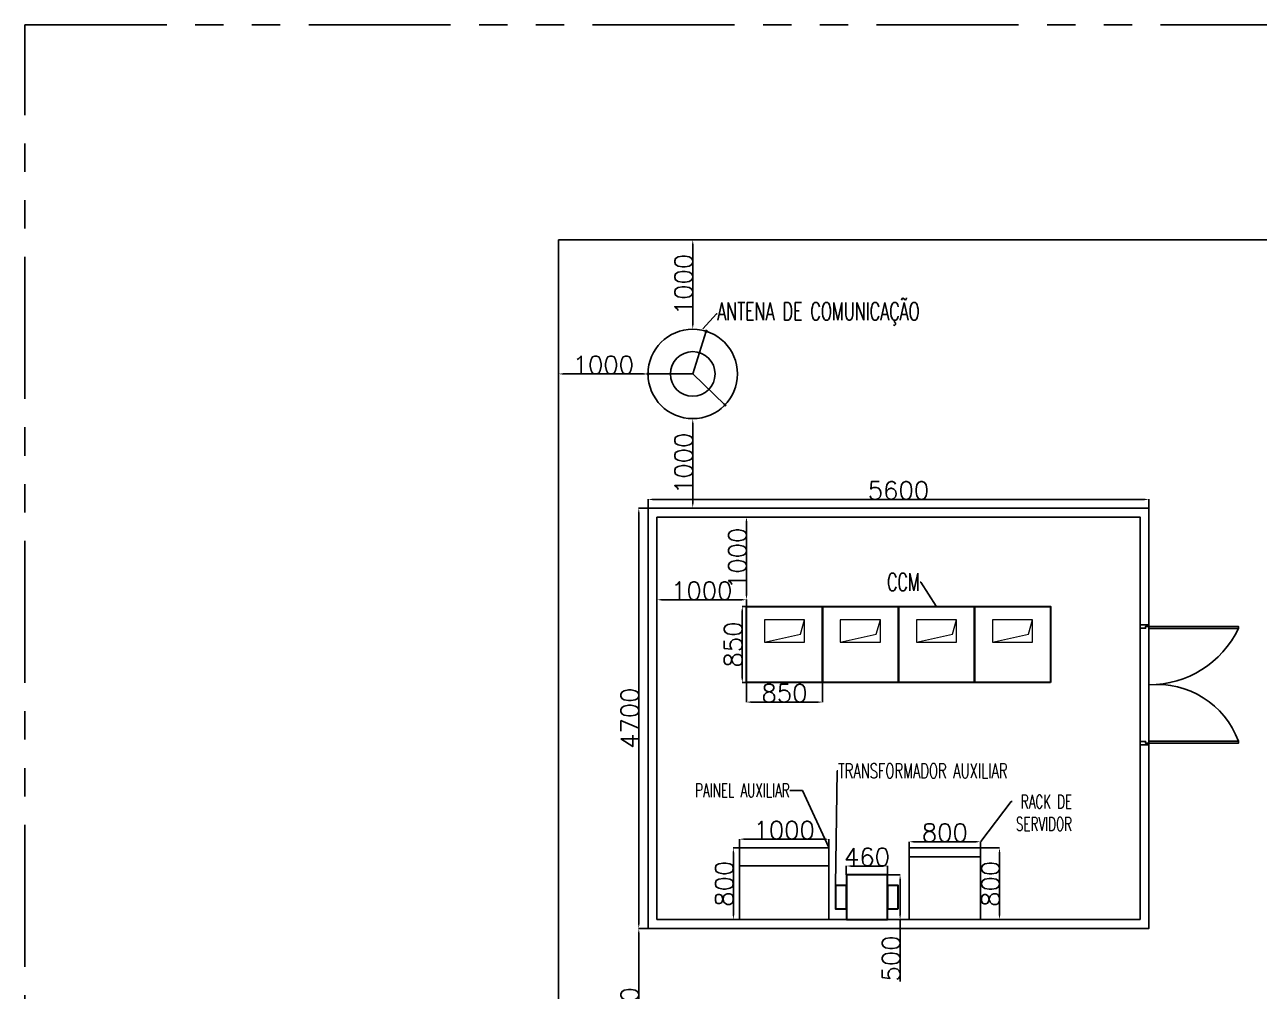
# Model space of a CAD drawing. Header units: metres. Extents: x 18203 to 41586, y 7179 to 24742.
# Drawn here: x 18203 to 32006, y 13933 to 24742 of the extents above; entities that cross this region are included whole.
import ezdxf
from ezdxf import colors
from ezdxf.entities.mleader import LeaderData, LeaderLine
from ezdxf.math import Vec2, Vec3

# ---------------------------------------------------------------- set-up
doc = ezdxf.new("R2010")
doc.units = ezdxf.units.M
doc.header["$LTSCALE"] = 50
doc.header["$MEASUREMENT"] = 0
doc.header["$PDMODE"] = 1
doc.header["$PDSIZE"] = 10
doc.linetypes.add('PHANTOM', pattern=[63.5, 31.75, -6.35, 6.35, -6.35, 6.35, -6.35])
doc.layers.get('0').update_dxf_attribs({"linetype": 'CONTINUOUS'})
doc.layers.get('DEFPOINTS').update_dxf_attribs({"linetype": 'CONTINUOUS'})
for name, color, linetype in [('GIRO', 1, 'CONTINUOUS'), ('PDF_0', 7, 'CONTINUOUS'), ('PDF_EL_EQUIP', 7, 'CONTINUOUS')]:
    doc.layers.add(name, color=color, linetype=linetype)
doc.styles.add('RomanS 1.0', font='ROMANS.shx')
doc.styles.get("Standard").update_dxf_attribs({"font": 'romans', "width": 0.65, "height": 30})
doc.linetypes.add('FENCELINE2', pattern='A,6.35,-2.54,[132,ltypeshp.shx,S=2.54,R=0,X=-2.54,Y=0],-2.54,25.4', length=36.83)
doc.dimstyles.new('ISO-25', dxfattribs={"dimtxt": 2.5, "dimasz": 2.5, "dimexe": 1.25, "dimexo": 0.625, "dimtad": 1, "dimtxsty": 'Standard', "dimcen": 2.5, "dimadec": 0, "dimazin": 0, "dimtfac": 1, "dimtmove": 0, "dimatfit": 3, "dimfxl": 1, "dimarcsym": 0})

# ---------------------------------------------------------------- blocks, each defined once
blk = doc.blocks.new('*D9')
at = {"color": 0, "lineweight": -2, "ltscale": 3, "transparency": 16777216}
for p, q in [((25673, 20337), (25673, 20337)), ((25672, 20287), (25672, 19387)), ((25673, 19337), (25673, 19337))]:
    blk.add_line(p, q, dxfattribs=at)
at = {"color": 0, "ltscale": 3, "transparency": 16777216}
for points in [[(25664, 20287), (25680, 20287), (25672, 20337)], [(25664, 19387), (25680, 19387), (25672, 19337)]]:
    blk.add_solid(points, dxfattribs=at)
at = {"layer": 'DEFPOINTS', "color": 0, "ltscale": 3, "transparency": 16777216}
for p in [(25672, 20337), (25672, 19337), (25672, 19337)]:
    blk.add_point(p, dxfattribs=at)
at = {"color": 0, "ltscale": 3, "transparency": 16777216, "insert": (25571, 19837), "char_height": 200, "attachment_point": 5, "rotation": 90, "style": 'RomanS 1.0'}
blk.add_mtext('1000', dxfattribs=at)
blk = doc.blocks.new('*D5')
at = {"color": 0, "lineweight": -2, "ltscale": 3, "transparency": 16777216}
for p, q in [((25672, 21387), (25672, 22287)), ((25673, 22337), (25673, 22337)), ((25673, 21337), (25673, 21337))]:
    blk.add_line(p, q, dxfattribs=at)
at = {"color": 0, "ltscale": 3, "transparency": 16777216}
for points in [[(25664, 22287), (25680, 22287), (25672, 22337)], [(25664, 21387), (25680, 21387), (25672, 21337)]]:
    blk.add_solid(points, dxfattribs=at)
at = {"layer": 'DEFPOINTS', "color": 0, "ltscale": 3, "transparency": 16777216}
for p in [(25672, 22337), (25672, 22337), (25672, 21337)]:
    blk.add_point(p, dxfattribs=at)
at = {"color": 0, "ltscale": 3, "transparency": 16777216, "insert": (25571, 21837), "char_height": 200, "attachment_point": 5, "rotation": 90, "style": 'RomanS 1.0'}
blk.add_mtext('1000', dxfattribs=at)
blk = doc.blocks.new('*D10')
at = {"color": 0, "lineweight": -2, "ltscale": 3, "transparency": 16777216}
for p, q in [((25272, 18237), (25272, 18313)), ((26222, 18311), (25322, 18311)), ((26272, 18237), (26272, 18313))]:
    blk.add_line(p, q, dxfattribs=at)
at = {"color": 0, "ltscale": 3, "transparency": 16777216}
for points in [[(25322, 18320), (25322, 18303), (25272, 18311)], [(26222, 18320), (26222, 18303), (26272, 18311)]]:
    blk.add_solid(points, dxfattribs=at)
at = {"layer": 'DEFPOINTS', "color": 0, "ltscale": 3, "transparency": 16777216}
for p in [(25272, 18311), (25272, 18237), (26272, 18237)]:
    blk.add_point(p, dxfattribs=at)
at = {"color": 0, "ltscale": 3, "transparency": 16777216, "insert": (25772, 18412), "char_height": 200, "attachment_point": 5, "style": 'RomanS 1.0'}
blk.add_mtext('1000', dxfattribs=at)
blk = doc.blocks.new('*D6')
at = {"color": 0, "lineweight": -2, "ltscale": 3, "transparency": 16777216}
for p, q in [((26273, 19237), (26274, 19237)), ((26273, 18363), (26273, 19187)), ((26273, 18313), (26274, 18313))]:
    blk.add_line(p, q, dxfattribs=at)
at = {"color": 0, "ltscale": 3, "transparency": 16777216}
for points in [[(26264, 19187), (26281, 19187), (26273, 19237)], [(26264, 18363), (26281, 18363), (26273, 18313)]]:
    blk.add_solid(points, dxfattribs=at)
at = {"layer": 'DEFPOINTS', "color": 0, "ltscale": 3, "transparency": 16777216}
for p in [(26272, 19237), (26273, 19237), (26272, 18313)]:
    blk.add_point(p, dxfattribs=at)
at = {"color": 0, "ltscale": 3, "transparency": 16777216, "insert": (26172, 18775), "char_height": 200, "attachment_point": 5, "rotation": 90, "style": 'RomanS 1.0'}
blk.add_mtext('1000', dxfattribs=at)
blk = doc.blocks.new('*D11')
at = {"color": 0, "lineweight": -2, "ltscale": 3, "transparency": 16777216}
for p, q in [((26271, 18237), (26224, 18237)), ((26226, 18187), (26226, 17436)), ((26271, 17386), (26224, 17386))]:
    blk.add_line(p, q, dxfattribs=at)
at = {"color": 0, "ltscale": 3, "transparency": 16777216}
for points in [[(26217, 18187), (26234, 18187), (26226, 18237)], [(26217, 17436), (26234, 17436), (26226, 17386)]]:
    blk.add_solid(points, dxfattribs=at)
at = {"layer": 'DEFPOINTS', "color": 0, "ltscale": 3, "transparency": 16777216}
for p in [(26272, 18237), (26226, 17386), (26272, 17386)]:
    blk.add_point(p, dxfattribs=at)
at = {"color": 0, "ltscale": 3, "transparency": 16777216, "insert": (26125, 17811), "char_height": 200, "attachment_point": 5, "rotation": 90, "style": 'RomanS 1.0'}
blk.add_mtext('850', dxfattribs=at)
blk = doc.blocks.new('*D12')
at = {"color": 0, "lineweight": -2, "ltscale": 3, "transparency": 16777216}
for p, q in [((26272, 17385), (26272, 17165)), ((27123, 17385), (27123, 17165)), ((26322, 17167), (27073, 17167))]:
    blk.add_line(p, q, dxfattribs=at)
at = {"color": 0, "ltscale": 3, "transparency": 16777216}
for points in [[(26322, 17175), (26322, 17158), (26272, 17167)], [(27073, 17175), (27073, 17158), (27123, 17167)]]:
    blk.add_solid(points, dxfattribs=at)
at = {"layer": 'DEFPOINTS', "color": 0, "ltscale": 3, "transparency": 16777216}
for p in [(26272, 17386), (27123, 17386), (27123, 17167)]:
    blk.add_point(p, dxfattribs=at)
at = {"color": 0, "ltscale": 3, "transparency": 16777216, "insert": (26697, 17267), "char_height": 200, "attachment_point": 5, "style": 'RomanS 1.0'}
blk.add_mtext('850', dxfattribs=at)
blk = doc.blocks.new('*D13')
at = {"color": 0, "lineweight": -2, "ltscale": 3, "transparency": 16777216}
for p, q in [((24172, 20837), (24172, 20838)), ((25122, 20837), (24222, 20837)), ((25172, 20837), (25172, 20838))]:
    blk.add_line(p, q, dxfattribs=at)
at = {"color": 0, "ltscale": 3, "transparency": 16777216}
for points in [[(24222, 20845), (24222, 20828), (24172, 20837)], [(25122, 20845), (25122, 20828), (25172, 20837)]]:
    blk.add_solid(points, dxfattribs=at)
at = {"layer": 'DEFPOINTS', "color": 0, "ltscale": 3, "transparency": 16777216}
for p in [(24172, 20837), (24172, 20837), (25172, 20837)]:
    blk.add_point(p, dxfattribs=at)
at = {"color": 0, "ltscale": 3, "transparency": 16777216, "insert": (24672, 20937), "char_height": 200, "attachment_point": 5, "style": 'RomanS 1.0'}
blk.add_mtext('1000', dxfattribs=at)
blk = doc.blocks.new('*D7')
at = {"color": 0, "lineweight": -2, "ltscale": 3, "transparency": 16777216}
for p, q in [((25171, 19337), (25067, 19337)), ((25068, 19287), (25068, 14686)), ((25171, 14636), (25067, 14636))]:
    blk.add_line(p, q, dxfattribs=at)
at = {"color": 0, "ltscale": 3, "transparency": 16777216}
for points in [[(25060, 19287), (25077, 19287), (25068, 19337)], [(25060, 14686), (25077, 14686), (25068, 14636)]]:
    blk.add_solid(points, dxfattribs=at)
at = {"layer": 'DEFPOINTS', "color": 0, "ltscale": 3, "transparency": 16777216}
for p in [(25172, 19337), (25068, 14636), (25172, 14636)]:
    blk.add_point(p, dxfattribs=at)
at = {"color": 0, "ltscale": 3, "transparency": 16777216, "insert": (24968, 16986), "char_height": 200, "width": 982.57, "attachment_point": 5, "rotation": 90, "style": 'RomanS 1.0'}
blk.add_mtext('4700', dxfattribs=at)
blk = doc.blocks.new('*D14')
at = {"color": 0, "lineweight": -2, "ltscale": 3, "transparency": 16777216}
for p, q in [((25172, 19337), (25172, 19435)), ((25222, 19433), (30722, 19433)), ((30772, 19337), (30772, 19435))]:
    blk.add_line(p, q, dxfattribs=at)
at = {"color": 0, "ltscale": 3, "transparency": 16777216}
for points in [[(25222, 19442), (25222, 19425), (25172, 19433)], [(30722, 19442), (30722, 19425), (30772, 19433)]]:
    blk.add_solid(points, dxfattribs=at)
at = {"layer": 'DEFPOINTS', "color": 0, "ltscale": 3, "transparency": 16777216}
for p in [(25172, 19337), (30772, 19433), (30772, 19337)]:
    blk.add_point(p, dxfattribs=at)
at = {"color": 0, "ltscale": 3, "transparency": 16777216, "insert": (27972, 19534), "char_height": 200, "attachment_point": 5, "style": 'RomanS 1.0'}
blk.add_mtext('5600', dxfattribs=at)
blk = doc.blocks.new('*D8')
at = {"color": 0, "lineweight": -2, "ltscale": 3, "transparency": 16777216}
for p, q in [((25171, 14636), (25067, 14636)), ((25069, 14586), (25069, 12686)), ((26146, 12636), (25067, 12636))]:
    blk.add_line(p, q, dxfattribs=at)
at = {"color": 0, "ltscale": 3, "transparency": 16777216}
for points in [[(25060, 14586), (25077, 14586), (25069, 14636)], [(25060, 12686), (25077, 12686), (25069, 12636)]]:
    blk.add_solid(points, dxfattribs=at)
at = {"layer": 'DEFPOINTS', "color": 0, "ltscale": 3, "transparency": 16777216}
for p in [(25172, 14636), (25069, 12636), (26147, 12636)]:
    blk.add_point(p, dxfattribs=at)
at = {"color": 0, "ltscale": 3, "transparency": 16777216, "insert": (24968, 13636), "char_height": 200, "attachment_point": 5, "rotation": 90, "style": 'RomanS 1.0'}
blk.add_mtext('2000', dxfattribs=at)
blk = doc.blocks.new('*D15')
at = {"color": 0, "lineweight": -2, "ltscale": 3, "transparency": 16777216}
for p, q in [((26194, 15537), (26194, 15636)), ((27144, 15634), (26244, 15634)), ((27194, 15537), (27194, 15636))]:
    blk.add_line(p, q, dxfattribs=at)
at = {"color": 0, "ltscale": 3, "transparency": 16777216}
for points in [[(26244, 15643), (26244, 15626), (26194, 15634)], [(27144, 15643), (27144, 15626), (27194, 15634)]]:
    blk.add_solid(points, dxfattribs=at)
at = {"layer": 'DEFPOINTS', "color": 0, "ltscale": 3, "transparency": 16777216}
for p in [(26194, 15634), (26194, 15536), (27194, 15536)]:
    blk.add_point(p, dxfattribs=at)
at = {"color": 0, "ltscale": 3, "transparency": 16777216, "insert": (26694, 15735), "char_height": 200, "attachment_point": 5, "style": 'RomanS 1.0'}
blk.add_mtext('1000', dxfattribs=at)
blk = doc.blocks.new('*D16')
at = {"color": 0, "lineweight": -2, "ltscale": 3, "transparency": 16777216}
for p, q in [((26194, 15536), (26125, 15536)), ((26126, 15486), (26126, 14786)), ((26194, 14736), (26125, 14736))]:
    blk.add_line(p, q, dxfattribs=at)
at = {"color": 0, "ltscale": 3, "transparency": 16777216}
for points in [[(26118, 15486), (26134, 15486), (26126, 15536)], [(26118, 14786), (26134, 14786), (26126, 14736)]]:
    blk.add_solid(points, dxfattribs=at)
at = {"layer": 'DEFPOINTS', "color": 0, "ltscale": 3, "transparency": 16777216}
for p in [(26194, 15536), (26126, 14736), (26194, 14736)]:
    blk.add_point(p, dxfattribs=at)
at = {"color": 0, "ltscale": 3, "transparency": 16777216, "insert": (26025, 15136), "char_height": 200, "attachment_point": 5, "rotation": 90, "style": 'RomanS 1.0'}
blk.add_mtext('800', dxfattribs=at)
blk = doc.blocks.new('*D17')
at = {"color": 0, "lineweight": -2, "ltscale": 3, "transparency": 16777216}
for p, q in [((27851, 15235), (27992, 15235)), ((27990, 15185), (27990, 14786)), ((27851, 14736), (27992, 14736)), ((27990, 14736), (27990, 14042))]:
    blk.add_line(p, q, dxfattribs=at)
at = {"color": 0, "ltscale": 3, "transparency": 16777216}
for points in [[(27982, 15185), (27999, 15185), (27990, 15235)], [(27982, 14786), (27999, 14786), (27990, 14736)]]:
    blk.add_solid(points, dxfattribs=at)
at = {"layer": 'DEFPOINTS', "color": 0, "ltscale": 3, "transparency": 16777216}
for p in [(27850, 15235), (27850, 14736), (27990, 14736)]:
    blk.add_point(p, dxfattribs=at)
at = {"color": 0, "ltscale": 3, "transparency": 16777216, "insert": (27890, 14300), "char_height": 200, "attachment_point": 5, "rotation": 90, "style": 'RomanS 1.0'}
blk.add_mtext('500', dxfattribs=at)
blk = doc.blocks.new('*D18')
at = {"color": 0, "lineweight": -2, "ltscale": 3, "transparency": 16777216}
for p, q in [((27389, 15236), (27389, 15335)), ((27439, 15334), (27800, 15334)), ((27850, 15236), (27850, 15335))]:
    blk.add_line(p, q, dxfattribs=at)
at = {"color": 0, "ltscale": 3, "transparency": 16777216}
for points in [[(27439, 15342), (27439, 15326), (27389, 15334)], [(27800, 15342), (27800, 15326), (27850, 15334)]]:
    blk.add_solid(points, dxfattribs=at)
at = {"layer": 'DEFPOINTS', "color": 0, "ltscale": 3, "transparency": 16777216}
for p in [(27850, 15334), (27389, 15235), (27850, 15235)]:
    blk.add_point(p, dxfattribs=at)
at = {"color": 0, "ltscale": 3, "transparency": 16777216, "insert": (27620, 15435), "char_height": 200, "attachment_point": 5, "style": 'RomanS 1.0'}
blk.add_mtext('460', dxfattribs=at)
blk = doc.blocks.new('*D19')
at = {"color": 0, "lineweight": -2, "ltscale": 3, "transparency": 16777216}
for p, q in [((28891, 15536), (29103, 15536)), ((29102, 15486), (29102, 14786)), ((28891, 14736), (29103, 14736))]:
    blk.add_line(p, q, dxfattribs=at)
at = {"color": 0, "ltscale": 3, "transparency": 16777216}
for points in [[(29093, 15486), (29110, 15486), (29102, 15536)], [(29093, 14786), (29110, 14786), (29102, 14736)]]:
    blk.add_solid(points, dxfattribs=at)
at = {"layer": 'DEFPOINTS', "color": 0, "ltscale": 3, "transparency": 16777216}
for p in [(28890, 15536), (28890, 14736), (29102, 14736)]:
    blk.add_point(p, dxfattribs=at)
at = {"color": 0, "ltscale": 3, "transparency": 16777216, "insert": (29001, 15134), "char_height": 200, "attachment_point": 5, "rotation": 90, "style": 'RomanS 1.0'}
blk.add_mtext('800', dxfattribs=at)
blk = doc.blocks.new('*D20')
at = {"color": 0, "lineweight": -2, "ltscale": 3, "transparency": 16777216}
for p, q in [((28090, 15537), (28090, 15606)), ((28140, 15605), (28840, 15605)), ((28890, 15537), (28890, 15606))]:
    blk.add_line(p, q, dxfattribs=at)
at = {"color": 0, "ltscale": 3, "transparency": 16777216}
for points in [[(28140, 15614), (28140, 15597), (28090, 15605)], [(28840, 15614), (28840, 15597), (28890, 15605)]]:
    blk.add_solid(points, dxfattribs=at)
at = {"layer": 'DEFPOINTS', "color": 0, "ltscale": 3, "transparency": 16777216}
for p in [(28890, 15605), (28090, 15536), (28890, 15536)]:
    blk.add_point(p, dxfattribs=at)
at = {"color": 0, "ltscale": 3, "transparency": 16777216, "insert": (28490, 15706), "char_height": 200, "attachment_point": 5, "style": 'RomanS 1.0'}
blk.add_mtext('800', dxfattribs=at)
blk = doc.blocks.new('A$Caf89faf3')
at = {"ltscale": 3}
for p, q in [((3617.999, 700), (2817.999, 700)), ((922.444, 600), (1922.444, 600))]:
    blk.add_line(p, q, dxfattribs=at)
for points in [[(922.444, 0), (1922.444, 0), (1922.444, 800), (922.444, 800)], [(2817.999, 800), (3617.999, 800), (3617.999, 0), (2817.999, 0)]]:
    blk.add_lwpolyline(points, close=True, dxfattribs=at)
at = {"layer": 'PDF_EL_EQUIP', "color": 7, "lineweight": 30}
for points in [[(2578.432, 0), (2578.432, 499.397), (2117.124, 499.397), (2117.124, 0)], [(2117.124, 120.617), (2117.124, 380.896), (1996.507, 380.896), (1996.507, 120.617)], [(2696.933, 120.617), (2696.933, 380.896), (2578.432, 380.896), (2578.432, 120.617)]]:
    blk.add_lwpolyline(points, close=True, dxfattribs=at)
at = {"ltscale": 3}
for base, p1, p2, picture, middle in [((922.444, 898.359), (1922.444, 800), (922.444, 800), '*D15', (1422.444, 998.984)), ((3617.999, 869.166), (2817.999, 800), (3617.999, 800), '*D20', (3217.999, 969.791))]:
    dim = blk.add_linear_dim(base=base, p1=p1, p2=p2, dimstyle='ISO-25', override={"dimtxt": 200, "dimasz": 50, "dimtxsty": 'RomanS 1.0'}, dxfattribs=at)
    dim.commit()
    dim.dimension.update_dxf_attribs({"geometry": picture, "text_midpoint": middle, "insert": (-25271.931, -14736.01)})
dim = blk.add_linear_dim(base=(2578.432, 597.989), p1=(2117.124, 499.397), p2=(2578.432, 499.397), text='460', dimstyle='ISO-25', override={"dimtxt": 200, "dimasz": 50, "dimtxsty": 'RomanS 1.0'}, dxfattribs=at)
dim.commit()
dim.dimension.update_dxf_attribs({"geometry": '*D18', "text_midpoint": (2347.778, 597.989), "dimtype": 128, "insert": (-25271.931, -14736.01)})
dim = blk.add_linear_dim(base=(853.932, 0), p1=(922.444, 800), p2=(922.444, 0), angle=90, dimstyle='ISO-25', override={"dimtxt": 200, "dimasz": 50, "dimtxsty": 'RomanS 1.0'}, dxfattribs=at)
dim.commit()
dim.dimension.update_dxf_attribs({"geometry": '*D16', "text_midpoint": (753.307, 400), "insert": (-25271.931, -14736.01)})
dim = blk.add_linear_dim(base=(3829.584, 0), p1=(3617.999, 800), p2=(3617.999, 0), angle=90, dimstyle='ISO-25', override={"dimtxt": 200, "dimasz": 50, "dimtxsty": 'RomanS 1.0'}, dxfattribs=at)
dim.commit()
dim.dimension.update_dxf_attribs({"geometry": '*D19', "text_midpoint": (3829.584, 397.875), "dimtype": 128, "insert": (-25271.931, -14736.01)})
dim = blk.add_linear_dim(base=(2718.461, 0), p1=(2578.432, 499.397), p2=(2578.432, 0), angle=90, text='500', dimstyle='ISO-25', override={"dimtxt": 200, "dimasz": 50, "dimtxsty": 'RomanS 1.0'}, dxfattribs=at)
dim.commit()
dim.dimension.update_dxf_attribs({"geometry": '*D17', "text_midpoint": (2718.461, -436.339), "dimtype": 128, "insert": (-25271.931, -14736.01)})
at = {"color": 2}
ml = blk.add_multileader_mtext('Standard', dxfattribs=at)
ml.set_content('TRANSFORMADOR AUXILIAR', color=2)
ml.set_leader_properties()
ml.build(insert=Vec2(0, 0))
ctx = ml.context
ctx.base_point, ctx.char_height, ctx.plane_origin = Vec3(2023.118, 1661.235), 165, Vec3(1869.485, 581.925)
notes = []
notes.append((ctx, [(1, (1, 1, 0), (2015.118, 1661.235), (1, 0), 8, [(0, [(1996.507, 380.896)], 0, [])])]))
ctx.mtext.insert, ctx.mtext.flow_direction = Vec3(2025.118, 1745.142), 5
ml = blk.add_multileader_mtext('Standard', dxfattribs=at)
ml.set_content('PAINEL AUXILIAR', color=2)
ml.set_leader_properties()
ml.build(insert=Vec2(0, 0))
ctx = ml.context
ctx.base_point, ctx.char_height, ctx.plane_origin = Vec3(316.309, 1444.192), 150, Vec3(925.828, 251.815)
ctx.text_align_type = 2
notes.append((ctx, [(0, (1, 1, 0), (1625.449, 1444.192), (-1, 0), 139.783, [(0, [(1922.444, 800)], 0, [])])]))
ctx.mtext.insert, ctx.mtext.alignment, ctx.mtext.flow_direction = Vec3(1483.666, 1519.192), 3, 5
ml = blk.add_multileader_mtext('Standard', dxfattribs=at)
ml.set_content('RACK DE ^JSERVIDOR', color=2)
ml.set_leader_properties()
ml.build(insert=Vec2(0, 0))
ctx = ml.context
ctx.base_point, ctx.char_height, ctx.plane_origin = Vec3(3969.748, 1317.94), 150, Vec3(3216.417, 800.186)
ctx.text_align_type = 2
notes.append((ctx, [(1, (1, 1, 0), (3961.748, 1317.94), (1, 0), 8, [(0, [(3617.999, 869.166)], 0, [])])]))
ctx.mtext.insert, ctx.mtext.alignment, ctx.mtext.flow_direction = Vec3(4640.32, 1392.94), 3, 5
for ctx, leaders in notes:
    for number, flags, end, landing, length, lines in leaders:
        leader = LeaderData()
        leader.index, (leader.has_last_leader_line, leader.has_dogleg_vector, leader.attachment_direction) = number, flags
        leader.last_leader_point, leader.dogleg_vector, leader.dogleg_length = Vec3(end), Vec3(landing), length
        for number, points, colour, breaks in lines:
            line = LeaderLine()
            line.index, line.vertices, line.color, line.breaks = number, Vec3.list(points), colors.encode_raw_color(colour), breaks
            leader.lines.append(line)
        ctx.leaders.append(leader)

msp = doc.modelspace()

# ---------------------------------------------------------------- linework, layer by layer
at = {"color": 7}
for p, q in [((25671.931, 20836.792), (25821.662, 21313.846)), ((25671.931, 20836.792), (25171.931, 20836.792)), ((25671.931, 20836.792), (26032.239, 20490.363)), ((28821.819, 17386.01), (26271.931, 17386.01))]:
    msp.add_line(p, q, dxfattribs=at)
at = {"color": 6, "linetype": 'PHANTOM'}
msp.add_lwpolyline([(18202.666, 24742.36), (41586.369, 24742.36), (41586.369, 7857.311), (18202.666, 7857.311)], close=True, dxfattribs=at)
at = {"linetype": 'FENCELINE2'}
msp.add_lwpolyline([(24171.931, 22336.678), (35617.104, 22336.678), (35617.104, 10262.993), (24171.931, 10262.993)], close=True, dxfattribs=at)
at = {"ltscale": 3}
for points in [[(25171.931, 19336.678), (30772.487, 19336.678), (30772.487, 14636.01), (25171.931, 14636.01)], [(25271.931, 19236.678), (30672.487, 19236.678), (30672.487, 14736.01), (25271.931, 14736.01)]]:
    msp.add_lwpolyline(points, close=True, dxfattribs=at)
at = {"color": 7}
for points in [[(30772.487, 18031.977), (30772.487, 18012.782), (30734.097, 18012.782), (30734.097, 17993.587), (30672.487, 17993.587), (30672.487, 18031.977)], [(30772.487, 18012.782), (31772.487, 18012.782), (31772.487, 17989.748), (30772.487, 17989.748)], [(30772.487, 16688.329), (30772.487, 16707.524), (30734.097, 16707.524), (30734.097, 16726.719), (30672.487, 16726.719), (30672.487, 16688.329)], [(30772.487, 16707.524), (31772.487, 16707.524), (31772.487, 16730.558), (30772.487, 16730.558)]]:
    msp.add_lwpolyline(points, close=True, dxfattribs=at)
for centre, radius in [((25671.931, 20836.792), 500), ((25821.662, 21313.846), 10), ((25671.931, 20836.792), 250), ((25171.812, 20836.907), 10), ((26032.239, 20490.363), 10)]:
    msp.add_circle(centre, radius, dxfattribs=at)
at = {"layer": 'GIRO'}
for centre, radius, start, end in [((30776.373, 18462.941), 1102.794, 269.7981372, 334.5905043), ((30864.089, 16396.688), 967.81, 20.1802768, 95.4310817)]:
    msp.add_arc(centre, radius, start, end, dxfattribs=at)
at = {"layer": 'PDF_0', "color": 7, "lineweight": 9}
msp.add_lwpolyline([(26712.078, 17386.01), (26855.972, 17386.01)], dxfattribs=at)
at = {"layer": 'PDF_EL_EQUIP', "color": 7, "lineweight": 30}
for points in [[(27122.599, 17386.01), (26271.931, 17386.01), (26271.931, 18236.678), (27122.599, 18236.678)], [(27971.151, 17386.01), (27122.599, 17386.01), (27122.599, 18236.678), (27971.151, 18236.678)], [(28821.819, 17386.01), (27971.151, 17386.01), (27971.151, 18236.678), (28821.819, 18236.678)], [(29672.487, 17386.01), (28821.819, 17386.01), (28821.819, 18236.678), (29672.487, 18236.678)]]:
    msp.add_lwpolyline(points, close=True, dxfattribs=at)
at = {"layer": 'PDF_EL_EQUIP', "color": 7, "lineweight": 9}
for points in [[(26472.959, 17836.737), (26875.017, 17927.729), (26921.571, 18086.436), (26472.959, 18086.436), (26472.959, 17836.737), (26921.571, 17836.737), (26921.571, 18086.436)], [(27321.512, 17836.737), (27723.569, 17927.729), (27772.239, 18086.436), (27321.512, 18086.436), (27321.512, 17836.737), (27772.239, 17836.737), (27772.239, 18086.436)], [(28172.18, 17836.737), (28574.237, 17927.729), (28620.791, 18086.436), (28172.18, 18086.436), (28172.18, 17836.737), (28620.791, 17836.737), (28620.791, 18086.436)], [(29022.848, 17836.737), (29424.905, 17927.729), (29471.459, 18086.436), (29022.848, 18086.436), (29022.848, 17836.737), (29471.459, 17836.737), (29471.459, 18086.436)]]:
    msp.add_lwpolyline(points, dxfattribs=at)

# ---------------------------------------------------------------- block references
at = {"color": 7}
msp.add_blockref('A$Caf89faf3', (25271.931, 14736.01), dxfattribs=at)

# ---------------------------------------------------------------- dimensions: what is measured, and where the dimension line sits
at = {"ltscale": 3}
for base, p1, p2, picture, middle in [((25671.931, 22336.792), (25671.931, 21336.792), (25671.931, 22336.792), '*D5', (25571.306, 21836.792)), ((25068.547, 12636.011), (25171.931, 14636.01), (26146.503, 12636.011), '*D8', (24967.922, 13636.01))]:
    dim = msp.add_linear_dim(base=base, p1=p1, p2=p2, angle=90, dimstyle='ISO-25', override={"dimtxt": 200, "dimasz": 50, "dimtxsty": 'RomanS 1.0'}, dxfattribs=at)
    dim.commit()
    dim.dimension.update_dxf_attribs({"geometry": picture, "text_midpoint": middle})
for base, p1, p2, picture, middle in [((24171.931, 20836.792), (25171.931, 20836.792), (24171.931, 20836.792), '*D13', (24671.931, 20937.417)), ((25271.931, 18311.344), (26271.931, 18236.678), (25271.931, 18236.678), '*D10', (25771.931, 18411.969))]:
    dim = msp.add_linear_dim(base=base, p1=p1, p2=p2, dimstyle='ISO-25', override={"dimtxt": 200, "dimasz": 50, "dimtxsty": 'RomanS 1.0'}, dxfattribs=at)
    dim.commit()
    dim.dimension.update_dxf_attribs({"geometry": picture, "text_midpoint": middle})
for base, p1, p2, text, picture, middle in [((25671.931, 19336.678), (25671.931, 20336.792), (25671.931, 19336.678), '1000', '*D9', (25571.306, 19836.735)), ((25068.283, 14636.01), (25171.931, 19336.678), (25171.931, 14636.01), '4700', '*D7', (24967.658, 16986.344)), ((26272.753, 19236.678), (26271.931, 18312.862), (26271.931, 19236.678), '1000', '*D6', (26172.128, 18774.77)), ((26225.518, 17386.01), (26271.931, 18236.678), (26271.931, 17386.01), '850', '*D11', (26124.893, 17811.344))]:
    dim = msp.add_linear_dim(base=base, p1=p1, p2=p2, angle=90, text=text, dimstyle='ISO-25', override={"dimtxt": 200, "dimasz": 50, "dimtxsty": 'RomanS 1.0'}, dxfattribs=at)
    dim.commit()
    dim.dimension.update_dxf_attribs({"geometry": picture, "text_midpoint": middle})
dim = msp.add_linear_dim(base=(30772.487, 19433.268), p1=(25171.931, 19336.678), p2=(30772.487, 19336.678), text='5600', dimstyle='ISO-25', override={"dimtxt": 200, "dimasz": 50, "dimtxsty": 'RomanS 1.0'}, dxfattribs=at)
dim.commit()
dim.dimension.update_dxf_attribs({"geometry": '*D14', "text_midpoint": (27972.209, 19533.893)})
dim = msp.add_linear_dim(base=(27122.599, 17166.542), p1=(26271.931, 17386.01), p2=(27122.599, 17386.01), text='850', dimstyle='ISO-25', override={"dimtxt": 200, "dimasz": 50, "dimtxsty": 'RomanS 1.0'}, dxfattribs=at)
dim.commit()
dim.dimension.update_dxf_attribs({"geometry": '*D12', "text_midpoint": (26697.265, 17166.542), "dimtype": 160})

# ---------------------------------------------------------------- leaders
at = {"color": 2}
ml = msp.add_multileader_mtext('Standard', dxfattribs=at)
ml.set_content('ANTENA DE COMUNICAÇÃO', color=2)
ml.set_leader_properties()
ml.build(insert=Vec2(0, 0))
ctx = ml.context
ctx.base_point, ctx.char_height, ctx.plane_origin = Vec3(25944.2, 21507.712), 200, Vec3(25439.879, 21319.206)
notes = []
notes.append((ctx, [(1, (1, 1, 0), (25936.2, 21507.712), (1, 0), 8, [(0, [(25781.993, 21336.678)], 0, [])])]))
ctx.mtext.insert, ctx.mtext.flow_direction = Vec3(25946.2, 21636.43), 5
ml = msp.add_multileader_mtext('Standard', dxfattribs=at)
ml.set_content('CCM', color=2)
ml.set_leader_properties()
ml.build(insert=Vec2(0, 0))
ctx = ml.context
ctx.base_point, ctx.char_height, ctx.plane_origin = Vec3(27844.671, 18507.712), 200, Vec3(28147.845, 18319.206)
ctx.text_align_type = 2
notes.append((ctx, [(0, (1, 1, 0), (28221.909, 18507.712), (-1, 0), 8, [(0, [(28396.485, 18236.678)], 0, [])])]))
ctx.mtext.insert, ctx.mtext.alignment, ctx.mtext.flow_direction = Vec3(28211.909, 18609.417), 3, 5
for ctx, leaders in notes:
    for number, flags, end, landing, length, lines in leaders:
        leader = LeaderData()
        leader.index, (leader.has_last_leader_line, leader.has_dogleg_vector, leader.attachment_direction) = number, flags
        leader.last_leader_point, leader.dogleg_vector, leader.dogleg_length = Vec3(end), Vec3(landing), length
        for number, points, colour, breaks in lines:
            line = LeaderLine()
            line.index, line.vertices, line.color, line.breaks = number, Vec3.list(points), colors.encode_raw_color(colour), breaks
            leader.lines.append(line)
        ctx.leaders.append(leader)

doc.saveas('drawing.dxf')
